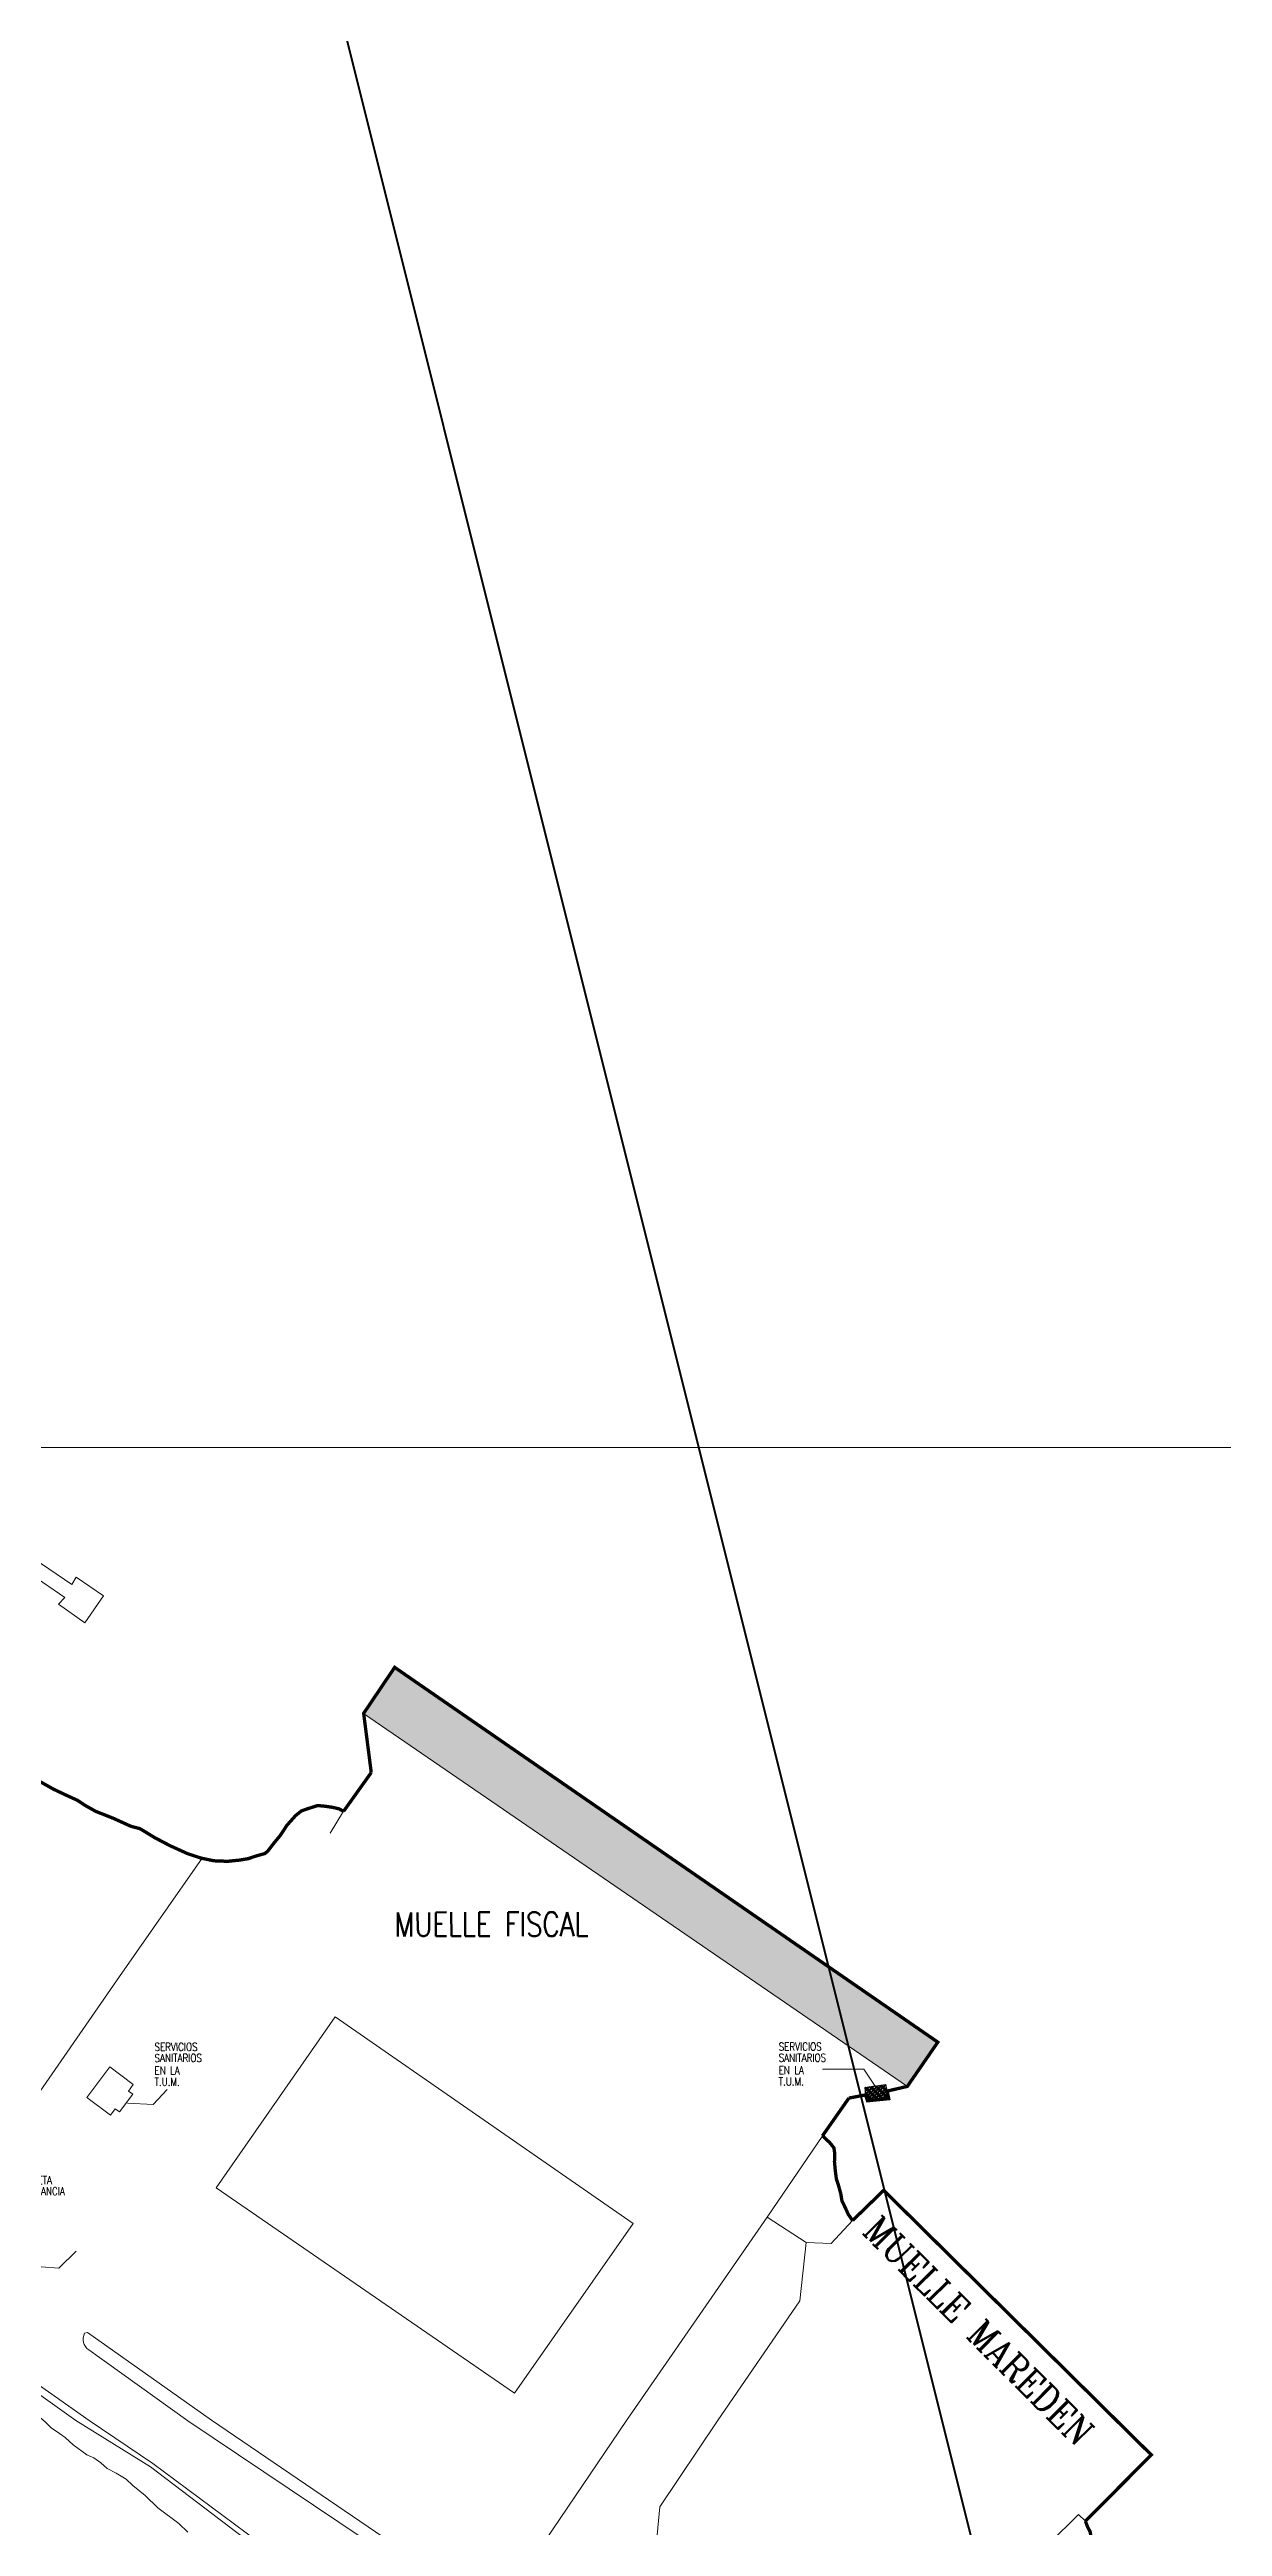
# Model space of a CAD drawing. Header units: millimetres. Extents: x 694000 to 697250, y 2830250 to 2835500.
# Drawn here: x 695071.4 to 695247.6, y 2831338 to 2831710 of the extents above; entities that cross this region are included whole.
import ezdxf

# ---------------------------------------------------------------- set-up
doc = ezdxf.new("R2010")
doc.units = ezdxf.units.MM
doc.header["$LTSCALE"] = 0.005
doc.linetypes.add('DIVIDE2', pattern=[0.625, 0.25, -0.125, 0, -0.125, 0, -0.125])
doc.layers.get('0').update_dxf_attribs({"lineweight": 9})
for name, color, linetype, lineweight in [('AGUA', 4, 'DIVIDE2', 0), ('EJE DE COORDENADAS', 8, 'Continuous', 9), ('INFRAESTRUCTURA1', 7, 'Continuous', 0), ('Puntos de Control', 6, 'Continuous', 0)]:
    doc.layers.add(name, color=color, linetype=linetype, lineweight=lineweight)
doc.styles.add('ROMANC', font='romanc.shx')
doc.styles.add('ROMANS', font='romans')

msp = doc.modelspace()

# ---------------------------------------------------------------- hatches: boundary and pattern name
at = {"layer": 'INFRAESTRUCTURA1', "linetype": 'Continuous'}
h = msp.add_hatch(dxfattribs=at)
h.set_pattern_fill('CIRC', color=5, scale=2.5, angle=45, style=0, pattern_type=2)
h.set_pattern_definition([(45, (0.707, 0.707), (2e-16, 3.535533906), [0.5, -2]), (135, (-0.707, 0.707), (-3.535533906, 4e-16), [0.5, -2]), (90, (1.2374, 1.591), (-1.767769728, 1.767766953), [0.3535533905, -3.181980515]), (90, (-1.2374, 1.591), (-1.767769728, 1.767766953), [0.3535533905, -3.181980515]), (180, (0.1768, 0.5303), (-1.767766953, -1.767769728), [0.3535533905, -3.181980515]), (180, (0.1768, 3.0052), (-1.767766953, -1.767769728), [0.3535533905, -3.181980515]), (108.4349488, (-1.0607, 1.0607), (-1.76776695226, 1.76776695367), [0.5590169942, -5.03115295]), (108.4349488, (1.2374, 1.9445), (-1.76776695226, 1.76776695367), [0.5590169942, -5.0311547]), (198.4349488, (0.7071, 0.7071), (-1.76776695367, -1.76776695226), [0.5590169942, -5.0311547]), (198.4349488, (-0.1768, 3.0052), (-1.76776695367, -1.76776695226), [0.5590169942, -5.0311547]), (251.5650512, (0.7071, 0.7071), (-1.76776695226, -1.76776695367), [0.5590169942, -5.03115295]), (251.5650512, (1.2374, 1.591), (-1.76776695226, -1.76776695367), [0.5590169942, -5.03115295]), (341.5650512, (-0.7071, 0.7071), (1.76776695367, -1.76776695226), [0.5590169942, -5.03115295]), (341.5650512, (0.1768, 3.0052), (1.76776695367, -1.76776695226), [0.5590169942, -5.03115295])])
h.paths.add_polyline_path([(695123.23, 2831466.98), (695118.57, 2831460.07), (695200.26, 2831404.05), (695204.84, 2831410.69)])
h = msp.add_hatch(dxfattribs=at)
h.set_pattern_fill('CLAY', color=1, scale=2, angle=45, style=0)
h.set_pattern_definition([(45, (-1.9604, -3.59474), (-0.265165042945, 0.265165042945), []), (45, (-2.0046, -3.55054), (-0.265165042945, 0.265165042945), []), (45, (-2.0488, -3.50635), (-0.265165042945, 0.265165042945), []), (45, (-2.13718, -3.41796), (-0.265165042945, 0.265165042945), [0.375, -0.25])])
h.paths.add_polyline_path([(695197.46, 2831402.21), (695197.03, 2831404.31), (695193.86, 2831403.9), (695193.99, 2831402.77), (695194.27, 2831401.89)])

# ---------------------------------------------------------------- linework, layer by layer
at = {"color": 7}
for p, q in [((695080.43, 2831406.96, 7.25), (695083.95, 2831404.31, 7.25)), ((695076.99, 2831402.39, 7.25), (695080.51, 2831399.74, 7.25)), ((695083.23, 2831403.35, 7.25), (695083.87, 2831402.87, 7.25)), ((695081.23, 2831400.7, 7.25), (695081.87, 2831400.22, 7.25))]:
    msp.add_line(p, q, dxfattribs=at)
at = {"color": 7, "elevation": 7.25}
msp.add_lwpolyline([(695159.07, 2831383.46), (695141.25, 2831357.96), (695096.39, 2831388.79), (695114.29, 2831414.47)], close=True, dxfattribs=at)
for points in [[(695195.45, 2831404.1), (695193.74, 2831406.61), (695187.49, 2831406.62)], [(695089.05, 2831403.57), (695086.94, 2831401.35), (695083.07, 2831401.54)]]:
    msp.add_lwpolyline(points)
at = {"elevation": 7.25}
for points in [[(695075.35, 2831379.31), (695072.78, 2831376.73), (695070.11, 2831376.97)], [(695092.16, 2831337.1), (695090.81, 2831338.39), (695087.65, 2831340.76), (695085.73, 2831342.58), (695083.89, 2831344.11), (695082.88, 2831345.08), (695081.37, 2831345.97), (695080.02, 2831346.64), (695079.07, 2831347.51), (695078.03, 2831348.24), (695076.97, 2831348.72), (695074.94, 2831350.21), (695073.72, 2831351.3), (695072.89, 2831351.92), (695071.64, 2831352.76), (695070.7, 2831353.67), (695070.08, 2831354.23)]]:
    msp.add_lwpolyline(points, dxfattribs=at)
at = {"layer": 'AGUA', "const_width": 0.5, "elevation": 7.25}
for points in [[(695191.48, 2831402.29), (695193.99, 2831402.77), (695194.27, 2831401.89), (695197.46, 2831402.21), (695197.23, 2831403.34), (695200.26, 2831404.05), (695204.84, 2831410.69), (695123.23, 2831466.98), (695118.57, 2831460.07), (695119.71, 2831451.18)], [(695115.55, 2831445.36), (695114.85, 2831445.74), (695113.84, 2831445.97), (695112.41, 2831446.17), (695111.6, 2831446.21), (695110.63, 2831445.9), (695110.01, 2831445.7), (695109.2, 2831445.41), (695108.34, 2831444.72), (695107.02, 2831443.23), (695106.06, 2831441.76), (695105.11, 2831440.62), (695104.12, 2831439.33), (695103.72, 2831439.02), (695102.37, 2831438.64), (695101.18, 2831438.24), (695099.89, 2831438.03), (695098.13, 2831437.85), (695096.09, 2831437.93), (695094.21, 2831438.31), (695092.09, 2831439.01), (695089.47, 2831440.2), (695087.24, 2831441.37), (695084.97, 2831442.75), (695083.58, 2831443.12), (695080.96, 2831444.31), (695078.3, 2831445.36), (695076.66, 2831446.28), (695075.55, 2831447.02), (695074.01, 2831447.72), (695071.96, 2831448.69), (695069.36, 2831450.15)], [(695115.55, 2831445.36), (695119.71, 2831451.18)], [(695191.48, 2831402.29), (695191.48, 2831402.29), (695187.5, 2831396.61)]]:
    msp.add_lwpolyline(points, dxfattribs=at)
at = {"layer": 'AGUA', "const_width": 0.5, "elevation": 7.25, "flags": 128}
for points in [[(695187.54, 2831396.67), (695187.92, 2831396.22), (695188.53, 2831395.67), (695188.91, 2831395.22), (695189.23, 2831394.81), (695189.35, 2831393.98), (695189.35, 2831393.32), (695189.31, 2831392.76), (695189.44, 2831391.33), (695189.6, 2831390.14), (695189.91, 2831389.19), (695190.25, 2831387.96), (695190.44, 2831386.84), (695190.98, 2831385.73), (695191.39, 2831384.82), (695192.03, 2831383.9)], [(695227.01, 2831338.76), (695236.92, 2831348.7), (695196.71, 2831388.44), (695192.03, 2831383.9)], [(695227.01, 2831338.76), (695227.33, 2831337.92), (695227.73, 2831337.15), (695227.96, 2831335.81), (695227.81, 2831334.67), (695227.3, 2831332.39), (695226.71, 2831330.22), (695225.33, 2831327.71), (695224.21, 2831326.26), (695223.22, 2831324.82), (695222.28, 2831322.58), (695221.77, 2831320.66), (695221.77, 2831318.09), (695221.89, 2831314.24), (695222.16, 2831310.76), (695222.42, 2831307.43), (695222.77, 2831303.48), (695222.59, 2831300.57), (695222.94, 2831295.64), (695222.96, 2831291.19), (695222.57, 2831288.94), (695222.01, 2831285.52), (695221.77, 2831282.32), (695221.42, 2831278.69), (695221.28, 2831273.3), (695220.49, 2831267.6), (695220.26, 2831263.19), (695220.12, 2831259.78), (695219.73, 2831256.57), (695219.58, 2831252.85), (695219.32, 2831250.43), (695219.17, 2831248.13), (695218.95, 2831243.79), (695218.7, 2831240.23), (695218.33, 2831237.25), (695218.05, 2831234.77), (695217.45, 2831230.46), (695216.96, 2831226.98), (695216.31, 2831223.32), (695215.93, 2831220.25), (695215.46, 2831217.43), (695215.41, 2831215.17), (695215.51, 2831212.26), (695215.46, 2831210.96), (695215.19, 2831208.74), (695214.76, 2831206.96), (695214.47, 2831204.78), (695213.88, 2831201.36), (695213.74, 2831199.17), (695213.57, 2831198), (695213.81, 2831196.7), (695213.67, 2831193.79), (695213.27, 2831190.32), (695212.9, 2831184.87), (695212.12, 2831182.36), (695211.99, 2831180.26), (695212.06, 2831178.66), (695211.77, 2831175.33), (695211.43, 2831173.71), (695211.25, 2831171.1), (695211.02, 2831169.4), (695210.74, 2831166.57), (695210.32, 2831164.46), (695210.02, 2831161.38), (695209.48, 2831157.84), (695209.13, 2831156.16), (695209.02, 2831154.52), (695209.04, 2831151.69), (695209.37, 2831149.19), (695209.51, 2831147.38), (695209.47, 2831144.65), (695209.05, 2831142.41), (695209.04, 2831140.33), (695209.11, 2831138.35), (695208.69, 2831136.16), (695208.54, 2831133.49), (695208.42, 2831131.8), (695208.41, 2831129.76), (695208.09, 2831127.39), (695207.88, 2831125.15), (695207.41, 2831122.16), (695206.67, 2831120.18), (695205.62, 2831116.24), (695205.49, 2831114.52), (695205.18, 2831112.76), (695205.28, 2831111.34), (695205.26, 2831109.84), (695205.01, 2831108.15), (695205.08, 2831106.4), (695204.91, 2831104.67), (695204.42, 2831100.88), (695204.15, 2831099.57), (695203.32, 2831096.9), (695202.73, 2831094.86), (695202.54, 2831092.97), (695202.04, 2831091.36), (695201.32, 2831089.1), (695200.74, 2831087.31), (695200.21, 2831083.45), (695200.08, 2831081.91), (695199.28, 2831079.79), (695198.02, 2831077.85), (695196.98, 2831075.85), (695196.26, 2831074), (695195.26, 2831072.27), (695194.41, 2831070.47), (695193.36, 2831067.56), (695192.74, 2831065.83), (695191.72, 2831064.02), (695190.44, 2831062.09), (695188.9, 2831059.82), (695187.08, 2831057.43), (695185.26, 2831054.78), (695183.58, 2831052.27), (695180.55, 2831047.04), (695179.28, 2831045.42), (695177.56, 2831043.49), (695176.32, 2831041.6), (695175.07, 2831039.74), (695173.81, 2831038.04), (695171.1, 2831034), (695169.04, 2831031.26), (695166.61, 2831028.35), (695163.91, 2831025), (695162.07, 2831023.03), (695160.69, 2831021.05), (695158.15, 2831018.47), (695155.37, 2831016.18), (695153.76, 2831014.66), (695152.38, 2831013.73), (695150.55, 2831012), (695148.9, 2831010.71), (695147.81, 2831009.74), (695145.94, 2831008.09), (695144.31, 2831006.79), (695142.99, 2831005.79), (695142.33, 2831005.18), (695141.45, 2831004.73), (695140.17, 2831004.37), (695137.44, 2831003.87), (695134.53, 2831003.48), (695132.52, 2831003.13), (695131, 2831002.98), (695130.1, 2831002.89)]]:
    msp.add_lwpolyline(points, dxfattribs=at)
at = {"layer": 'EJE DE COORDENADAS'}
msp.add_line((694000, 2831500), (697250, 2831500), dxfattribs=at)
at = {"layer": 'INFRAESTRUCTURA1'}
for p, q in [((695076.99, 2831402.39, 7.25), (695080.43, 2831406.96, 7.25)), ((695081.87, 2831400.22, 7.25), (695083.87, 2831402.87, 7.25)), ((695083.23, 2831403.35, 7.25), (695083.95, 2831404.31, 7.25)), ((695080.51, 2831399.74, 7.25), (695081.23, 2831400.7, 7.25))]:
    msp.add_line(p, q, dxfattribs=at)
at = {"layer": 'INFRAESTRUCTURA1', "elevation": 7.25}
msp.add_lwpolyline([(695074.71, 2831479.44), (695075.35, 2831480.54), (695079.47, 2831477.72), (695076.68, 2831473.65), (695072.71, 2831476.49), (695073.66, 2831477.48), (695043.86, 2831497.89), (695042.95, 2831496.8), (695040.83, 2831498.35), (695020.61, 2831469.75), (695021.16, 2831469.16), (695019.71, 2831466.93), (695016.55, 2831469.1), (695018.06, 2831471.3), (695019.01, 2831470.89), (695039.1, 2831499.59), (695038.68, 2831499.87), (695041.48, 2831503.85), (695045.72, 2831500.93), (695044.98, 2831499.66)], close=True, dxfattribs=at)
at = {"layer": 'INFRAESTRUCTURA1', "color": 35, "elevation": 7.25}
for points in [[(694868.06, 2831494.77), (694900.68, 2831474.08), (694981.08, 2831418.29), (695062.31, 2831363.12), (695075.34, 2831353.88), (695086.55, 2831346.91), (695119.6, 2831321.79), (695128.9, 2831314.2)], [(695129.66, 2831315.3), (695120.19, 2831322.68), (695086.91, 2831347.43), (695077.31, 2831353.88), (695062.86, 2831364.01), (694981.77, 2831419.15), (694901.13, 2831474.84), (694868.64, 2831495.81)]]:
    msp.add_lwpolyline(points, dxfattribs=at)
at = {"layer": 'INFRAESTRUCTURA1', "elevation": 7.25}
for points in [[(695158.05, 2831353.85), (695179.2, 2831384.42), (695187.54, 2831396.67), (695191.48, 2831402.29), (695193.99, 2831402.77), (695193.86, 2831403.9), (695197.03, 2831404.31), (695197.23, 2831403.34), (695200.26, 2831404.05), (695204.85, 2831410.68), (695123.23, 2831466.98), (695118.57, 2831460.07), (695119.71, 2831451.18), (695115.55, 2831445.36), (695113.54, 2831442.1)], [(695197.23, 2831403.34), (695197.46, 2831402.21), (695194.27, 2831401.89), (695193.99, 2831402.77)], [(695171.73, 2831353.8), (695184.1, 2831371.85), (695185.05, 2831380.61), (695188.83, 2831380.44), (695192.03, 2831383.9), (695196.71, 2831388.44), (695231.5, 2831353.81)], [(695179.2, 2831384.42), (695185.05, 2831380.61)], [(695127.4, 2831332.36), (695126.26, 2831330.93), (695092.16, 2831353.84)], [(695158.05, 2831353.85), (695141.47, 2831329.38), (695140.68, 2831323.37), (695132.5, 2831237.78), (695172.52, 2831234.18), (695173.02, 2831239.36), (695193.78, 2831237.17), (695201.18, 2831317.57), (695161.14, 2831321.13), (695161.65, 2831326.13), (695163.09, 2831340.91), (695171.73, 2831353.8)], [(695225.96, 2831339.76), (695227.01, 2831338.76), (695236.92, 2831348.7), (695231.5, 2831353.81)]]:
    msp.add_lwpolyline(points, dxfattribs=at)
at = {"layer": 'INFRAESTRUCTURA1', "color": 5, "linetype": 'Continuous', "elevation": 7.25}
msp.add_lwpolyline([(695118.57, 2831460.07), (695123.23, 2831466.98), (695204.84, 2831410.69), (695200.26, 2831404.05), (695118.57, 2831460.07)], dxfattribs=at)
at = {"layer": 'INFRAESTRUCTURA1', "ltscale": 2, "elevation": 7.25, "flags": 128}
msp.add_lwpolyline([(695067.18, 2831399.3), (695081.86, 2831420.57), (695094.28, 2831438.3)], dxfattribs=at)
at = {"layer": 'INFRAESTRUCTURA1', "linetype": 'Continuous', "elevation": 7.25}
msp.add_lwpolyline([(695193.86, 2831403.9), (695197.03, 2831404.31), (695197.46, 2831402.21), (695194.27, 2831401.89), (695193.99, 2831402.77), (695193.86, 2831403.9)], dxfattribs=at)
at = {"layer": 'INFRAESTRUCTURA1', "elevation": 7.25}
msp.add_lwpolyline([(695092.16, 2831353.84), (695077.26, 2831364.47, -0.37042), (695076.64, 2831366.97), (695077.07, 2831367.1)], format="xyb", dxfattribs=at)
at = {"layer": 'INFRAESTRUCTURA1', "elevation": 7.25, "flags": 128}
msp.add_lwpolyline([(695077.07, 2831367.1), (695095.72, 2831353.93), (695127.4, 2831332.36), (695140.68, 2831323.37)], dxfattribs=at)
at = {"layer": 'INFRAESTRUCTURA1', "ltscale": 10, "elevation": 7.25, "flags": 128}
msp.add_lwpolyline([(695130.41, 2831003.61), (695130.41, 2831003.61), (695133.87, 2831006.7), (695137.47, 2831009.07), (695139.49, 2831010.63), (695141.24, 2831012.3), (695144.15, 2831015.56), (695153.25, 2831025.13), (695164.58, 2831040.88), (695168.58, 2831046.47), (695179.61, 2831060.78), (695182.63, 2831064.87), (695185.22, 2831069.12), (695188.6, 2831075.35), (695190.59, 2831080.04), (695192.36, 2831084.99), (695194.25, 2831092.45), (695195.55, 2831101.11), (695217.24, 2831331.12), (695225.96, 2831339.76)], dxfattribs=at)
at = {"layer": 'Puntos de Control', "color": 6, "lineweight": 40}
msp.add_lwpolyline([(695046.55, 2831989), (695214.5, 2831317.62)], dxfattribs=at)

# ---------------------------------------------------------------- texts
at = {"style": 'ROMANS', "width": 0.8}
for s, height, p in [('MUELLE FISCAL', 3.6, (695123.23, 2831426.58, 21.75)), ('SERVICIOS', 1.2, (695087.15, 2831409.38, 9.42)), ('SANITARIOS', 1.2, (695087.15, 2831407.71, 9.42)), ('SERVICIOS', 1.2, (695180.93, 2831409.42, 9.42)), ('SANITARIOS', 1.2, (695180.93, 2831407.75, 9.42)), ('T.U.M.', 1.2, (695087.15, 2831404.12, 9.42)), ('EN LA', 1.2, (695087.15, 2831405.83, 9.42)), ('T.U.M.', 1.2, (695180.93, 2831404.16, 9.42)), ('EN LA', 1.2, (695180.93, 2831405.87, 9.42)), ('CASETA', 1.2, (695067.13, 2831389.37, 9.42)), ('VIGILANCIA', 1.2, (695067.13, 2831387.7, 9.42))]:
    msp.add_text(s, height=height, rotation=0.0768, dxfattribs=at).set_placement(p)
at = {"layer": 'INFRAESTRUCTURA1', "style": 'ROMANC', "width": 0.9}
msp.add_text('MUELLE MAREDEN', height=4, rotation=315.069, dxfattribs=at).set_placement((695193.34, 2831382.11, 7.25))

doc.saveas('drawing.dxf')
